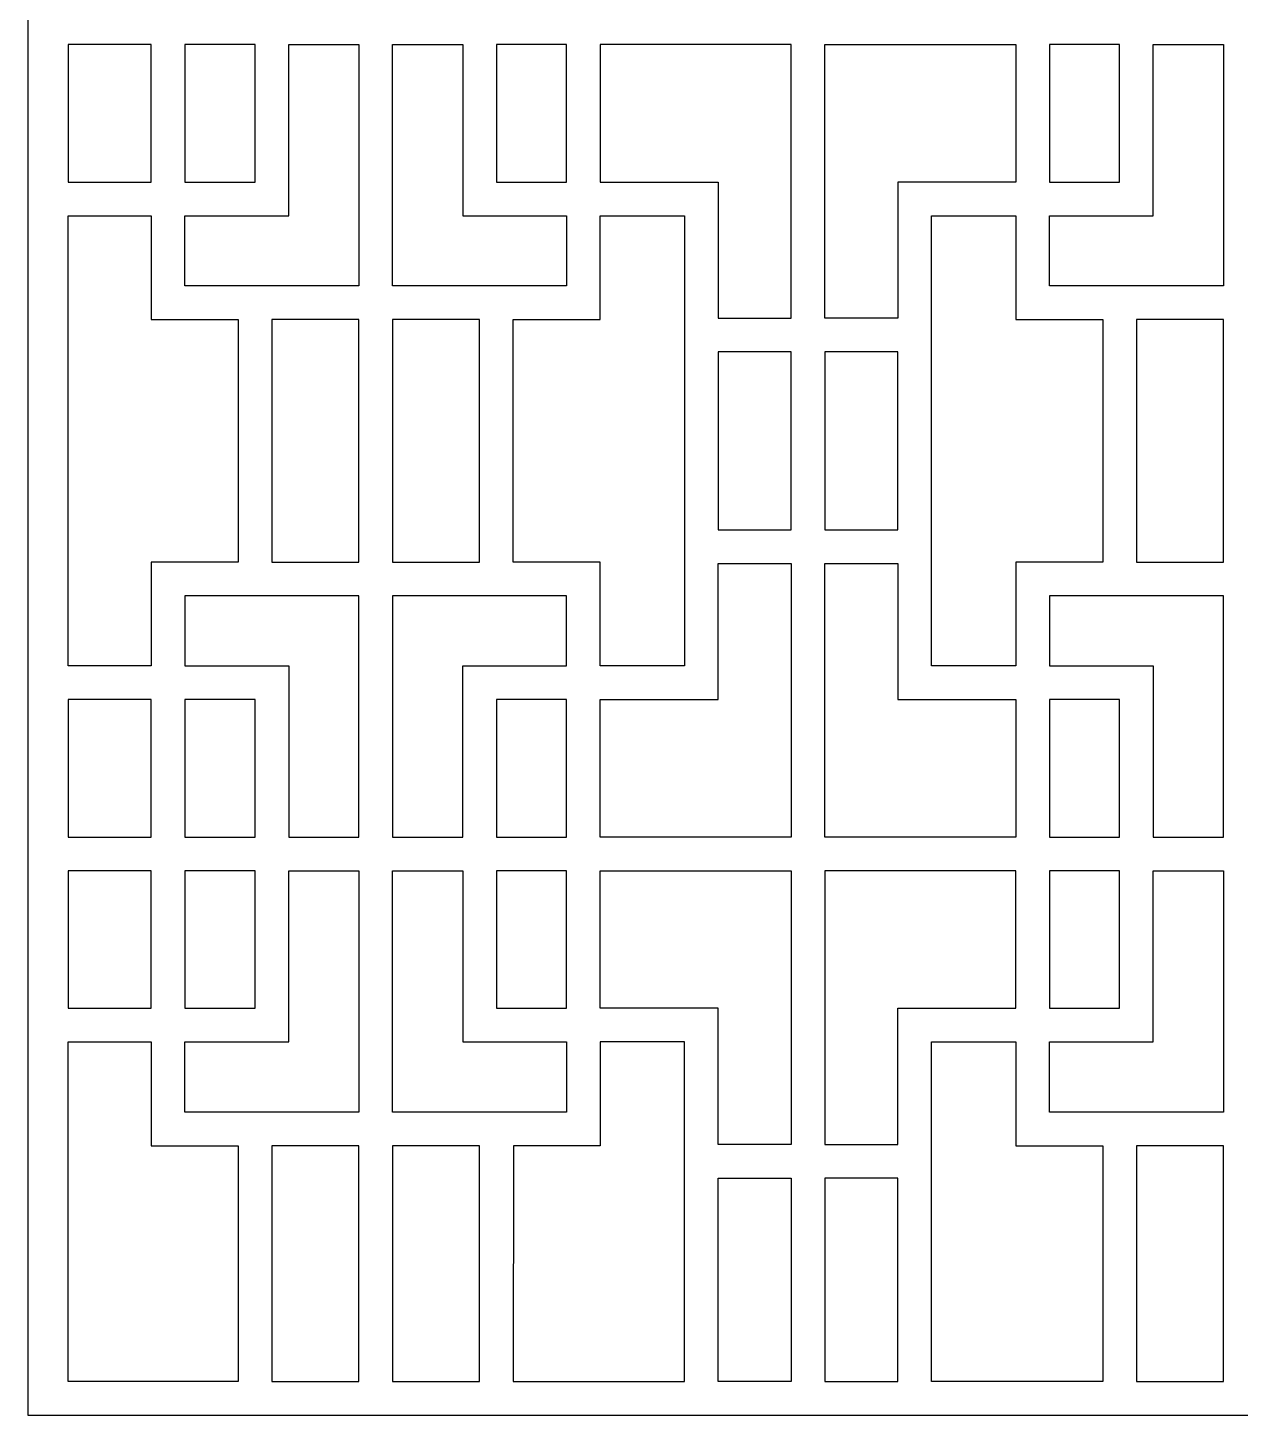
# Model space of a CAD drawing. Header units: centimetres. Extents: x -9.6 to 9.7, y 1 to 12.7.
# Drawn here: x -9.6 to -4.93, y 1.02 to 6.37 of the extents above; entities that cross this region are included whole.
import ezdxf

# ---------------------------------------------------------------- set-up
doc = ezdxf.new("R2010")
doc.units = ezdxf.units.CM
doc.header["$MEASUREMENT"] = 0
doc.layers.add('layer 1', color=7, linetype='Continuous')

msp = doc.modelspace()

# ---------------------------------------------------------------- linework, layer by layer
at = {"layer": 'layer 1', "color": 177}
msp.add_open_spline([(-9.60415, 1.01929), (-9.60415, 1.01929), (-9.60415, 1.01929), (-9.60415, 1.01929), (-9.60415, 1.01929), (-9.60415, 1.01929), (-9.60415, 12.70384), (-9.60415, 12.70384), (-9.60415, 12.70384), (-9.60415, 12.70384), (-0.25651, 12.70384), (-0.25651, 12.70384), (-0.25651, 12.70384), (-0.25651, 12.70384), (-0.25651, 1.01929), (-0.25651, 1.01929), (-0.25651, 1.01929), (-0.25651, 1.01929), (-9.60415, 1.01929), (-9.60415, 1.01929), (-9.60415, 1.01929), (-9.60415, 1.01929), (-9.60415, 1.01929), (-9.60415, 1.01929)], degree=3, knots=[0, 0, 0, 0, 0.1428571, 0.1428571, 0.1428571, 0.1428571, 0.2857143, 0.2857143, 0.2857143, 0.2857143, 0.4285714, 0.4285714, 0.4285714, 0.4285714, 0.5714286, 0.5714286, 0.5714286, 0.5714286, 0.7142857, 0.7142857, 0.7142857, 0.7142857, 1, 1, 1, 1], dxfattribs=at)
at = {"layer": 'layer 1', "color": 7}
for points, knots in [([(-9.44836, 6.3033), (-9.44836, 6.3033), (-9.12811, 6.3033), (-9.12811, 6.3033), (-9.12811, 6.3033), (-9.12811, 6.3033), (-9.12811, 5.77317), (-9.12811, 5.77317), (-9.12811, 5.77317), (-9.12811, 5.77317), (-9.44836, 5.77317), (-9.44836, 5.77317), (-9.44836, 5.77317), (-9.44836, 5.77317), (-9.44836, 6.3033), (-9.44836, 6.3033)], [0, 0, 0, 0, 0.2, 0.2, 0.2, 0.2, 0.4, 0.4, 0.4, 0.4, 0.6, 0.6, 0.6, 0.6, 1, 1, 1, 1]), ([(-8.99829, 6.3033), (-8.99829, 6.3033), (-8.72781, 6.3033), (-8.72781, 6.3033), (-8.72781, 6.3033), (-8.72781, 6.3033), (-8.72781, 5.77317), (-8.72781, 5.77317), (-8.72781, 5.77317), (-8.72781, 5.77317), (-8.99828, 5.77317), (-8.99828, 5.77317), (-8.99828, 5.77317), (-8.99828, 5.77317), (-8.99828, 6.3033), (-8.99828, 6.3033), (-8.99828, 6.3033), (-8.99828, 6.3033), (-8.99829, 6.3033), (-8.99829, 6.3033)], [0, 0, 0, 0, 0.1666667, 0.1666667, 0.1666667, 0.1666667, 0.3333333, 0.3333333, 0.3333333, 0.3333333, 0.5, 0.5, 0.5, 0.5, 0.6666667, 0.6666667, 0.6666667, 0.6666667, 1, 1, 1, 1]), ([(-8.59798, 5.64334), (-8.59798, 5.64334), (-8.99828, 5.64334), (-8.99828, 5.64334), (-8.99828, 5.64334), (-8.99828, 5.64334), (-8.99828, 5.37286), (-8.99828, 5.37286), (-8.99828, 5.37286), (-8.99828, 5.37286), (-8.3275, 5.37286), (-8.3275, 5.37286), (-8.3275, 5.37286), (-8.3275, 5.37286), (-8.3275, 6.3033), (-8.3275, 6.3033), (-8.3275, 6.3033), (-8.3275, 6.3033), (-8.59798, 6.3033), (-8.59798, 6.3033), (-8.59798, 6.3033), (-8.59798, 6.3033), (-8.59798, 5.64334), (-8.59798, 5.64334)], [0, 0, 0, 0, 0.1428571, 0.1428571, 0.1428571, 0.1428571, 0.2857143, 0.2857143, 0.2857143, 0.2857143, 0.4285714, 0.4285714, 0.4285714, 0.4285714, 0.5714286, 0.5714286, 0.5714286, 0.5714286, 0.7142857, 0.7142857, 0.7142857, 0.7142857, 1, 1, 1, 1]), ([(-7.5269, 5.64334), (-7.5269, 5.64334), (-7.9272, 5.64334), (-7.9272, 5.64334), (-7.9272, 5.64334), (-7.9272, 5.64334), (-7.9272, 6.3033), (-7.9272, 6.3033), (-7.9272, 6.3033), (-7.9272, 6.3033), (-8.19768, 6.3033), (-8.19768, 6.3033), (-8.19768, 6.3033), (-8.19768, 6.3033), (-8.19768, 5.37286), (-8.19768, 5.37286), (-8.19768, 5.37286), (-8.19768, 5.37286), (-7.5269, 5.37286), (-7.5269, 5.37286), (-7.5269, 5.37286), (-7.5269, 5.37286), (-7.5269, 5.64334), (-7.5269, 5.64334), (-7.5269, 5.64334), (-7.5269, 5.64334), (-7.5269, 5.64334), (-7.5269, 5.64334)], [0, 0, 0, 0, 0.125, 0.125, 0.125, 0.125, 0.25, 0.25, 0.25, 0.25, 0.375, 0.375, 0.375, 0.375, 0.5, 0.5, 0.5, 0.5, 0.625, 0.625, 0.625, 0.625, 0.75, 0.75, 0.75, 0.75, 1, 1, 1, 1]), ([(-7.79737, 6.3033), (-7.79737, 6.3033), (-7.5269, 6.3033), (-7.5269, 6.3033), (-7.5269, 6.3033), (-7.5269, 6.3033), (-7.5269, 5.77317), (-7.5269, 5.77317), (-7.5269, 5.77317), (-7.5269, 5.77317), (-7.79737, 5.77317), (-7.79737, 5.77317), (-7.79737, 5.77317), (-7.79737, 5.77317), (-7.79737, 6.3033), (-7.79737, 6.3033), (-7.79737, 6.3033), (-7.79737, 6.3033), (-7.79737, 6.3033), (-7.79737, 6.3033)], [0, 0, 0, 0, 0.1666667, 0.1666667, 0.1666667, 0.1666667, 0.3333333, 0.3333333, 0.3333333, 0.3333333, 0.5, 0.5, 0.5, 0.5, 0.6666667, 0.6666667, 0.6666667, 0.6666667, 1, 1, 1, 1]), ([(-6.66137, 5.24844), (-6.66137, 5.24844), (-6.94267, 5.24845), (-6.94267, 5.24845), (-6.94267, 5.24845), (-6.94267, 5.24845), (-6.94267, 5.77317), (-6.94267, 5.77317), (-6.94267, 5.77317), (-6.94267, 5.77317), (-7.39707, 5.77317), (-7.39707, 5.77317), (-7.39707, 5.77317), (-7.39707, 5.77317), (-7.39707, 6.3033), (-7.39707, 6.3033), (-7.39707, 6.3033), (-7.39707, 6.3033), (-6.66137, 6.3033), (-6.66137, 6.3033), (-6.66137, 6.3033), (-6.66137, 6.3033), (-6.66137, 5.24845), (-6.66137, 5.24845), (-6.66137, 5.24845), (-6.66137, 5.24845), (-6.66137, 5.24844), (-6.66137, 5.24844)], [0, 0, 0, 0, 0.125, 0.125, 0.125, 0.125, 0.25, 0.25, 0.25, 0.25, 0.375, 0.375, 0.375, 0.375, 0.5, 0.5, 0.5, 0.5, 0.625, 0.625, 0.625, 0.625, 0.75, 0.75, 0.75, 0.75, 1, 1, 1, 1]), ([(-6.53155, 6.3033), (-6.53155, 6.3033), (-6.53155, 5.24845), (-6.53155, 5.24845), (-6.53155, 5.24845), (-6.53155, 5.24845), (-6.25025, 5.24845), (-6.25025, 5.24845), (-6.25025, 5.24845), (-6.25025, 5.24845), (-6.25025, 5.77317), (-6.25025, 5.77317), (-6.25025, 5.77317), (-6.25025, 5.77317), (-5.79585, 5.77317), (-5.79585, 5.77317), (-5.79585, 5.77317), (-5.79585, 5.77317), (-5.79585, 6.3033), (-5.79585, 6.3033), (-5.79585, 6.3033), (-5.79585, 6.3033), (-6.53155, 6.3033), (-6.53155, 6.3033), (-6.53155, 6.3033), (-6.53155, 6.3033), (-6.53155, 6.3033), (-6.53155, 6.3033)], [0, 0, 0, 0, 0.125, 0.125, 0.125, 0.125, 0.25, 0.25, 0.25, 0.25, 0.375, 0.375, 0.375, 0.375, 0.5, 0.5, 0.5, 0.5, 0.625, 0.625, 0.625, 0.625, 0.75, 0.75, 0.75, 0.75, 1, 1, 1, 1]), ([(-5.66602, 6.3033), (-5.66602, 6.3033), (-5.39555, 6.3033), (-5.39555, 6.3033), (-5.39555, 6.3033), (-5.39555, 6.3033), (-5.39555, 5.77317), (-5.39555, 5.77317), (-5.39555, 5.77317), (-5.39555, 5.77317), (-5.66602, 5.77317), (-5.66602, 5.77317), (-5.66602, 5.77317), (-5.66602, 5.77317), (-5.66602, 6.3033), (-5.66602, 6.3033), (-5.66602, 6.3033), (-5.66602, 6.3033), (-5.66602, 6.3033), (-5.66602, 6.3033)], [0, 0, 0, 0, 0.1666667, 0.1666667, 0.1666667, 0.1666667, 0.3333333, 0.3333333, 0.3333333, 0.3333333, 0.5, 0.5, 0.5, 0.5, 0.6666667, 0.6666667, 0.6666667, 0.6666667, 1, 1, 1, 1]), ([(-5.26572, 5.64334), (-5.26572, 5.64334), (-5.66602, 5.64334), (-5.66602, 5.64334), (-5.66602, 5.64334), (-5.66602, 5.64334), (-5.66602, 5.37286), (-5.66602, 5.37286), (-5.66602, 5.37286), (-5.66602, 5.37286), (-4.99524, 5.37286), (-4.99524, 5.37286), (-4.99524, 5.37286), (-4.99524, 5.37286), (-4.99524, 6.3033), (-4.99524, 6.3033), (-4.99524, 6.3033), (-4.99524, 6.3033), (-5.26572, 6.3033), (-5.26572, 6.3033), (-5.26572, 6.3033), (-5.26572, 6.3033), (-5.26572, 5.64334), (-5.26572, 5.64334), (-5.26572, 5.64334), (-5.26572, 5.64334), (-5.26572, 5.64334), (-5.26572, 5.64334)], [0, 0, 0, 0, 0.125, 0.125, 0.125, 0.125, 0.25, 0.25, 0.25, 0.25, 0.375, 0.375, 0.375, 0.375, 0.5, 0.5, 0.5, 0.5, 0.625, 0.625, 0.625, 0.625, 0.75, 0.75, 0.75, 0.75, 1, 1, 1, 1]), ([(-9.12811, 5.64334), (-9.12811, 5.64334), (-9.44836, 5.64334), (-9.44836, 5.64334), (-9.44836, 5.64334), (-9.44836, 5.64334), (-9.44836, 3.90797), (-9.44836, 3.90797), (-9.44836, 3.90797), (-9.44836, 3.90797), (-9.12811, 3.90797), (-9.12811, 3.90797), (-9.12811, 3.90797), (-9.12811, 3.90797), (-9.12811, 4.30827), (-9.12811, 4.30827), (-9.12811, 4.30827), (-9.12811, 4.30827), (-8.79272, 4.30827), (-8.79272, 4.30827), (-8.79272, 4.30827), (-8.79272, 4.30827), (-8.79272, 5.24304), (-8.79272, 5.24304), (-8.79272, 5.24304), (-8.79272, 5.24304), (-9.12811, 5.24304), (-9.12811, 5.24304), (-9.12811, 5.24304), (-9.12811, 5.24304), (-9.12811, 5.64334), (-9.12811, 5.64334)], [0, 0, 0, 0, 0.1111111, 0.1111111, 0.1111111, 0.1111111, 0.2222222, 0.2222222, 0.2222222, 0.2222222, 0.3333333, 0.3333333, 0.3333333, 0.3333333, 0.4444444, 0.4444444, 0.4444444, 0.4444444, 0.5555556, 0.5555556, 0.5555556, 0.5555556, 0.6666667, 0.6666667, 0.6666667, 0.6666667, 0.7777778, 0.7777778, 0.7777778, 0.7777778, 1, 1, 1, 1]), ([(-7.39707, 5.24304), (-7.39707, 5.24304), (-7.73246, 5.24304), (-7.73246, 5.24304), (-7.73246, 5.24304), (-7.73246, 5.24304), (-7.73246, 4.30827), (-7.73246, 4.30827), (-7.73246, 4.30827), (-7.73246, 4.30827), (-7.39707, 4.30827), (-7.39707, 4.30827), (-7.39707, 4.30827), (-7.39707, 4.30827), (-7.39707, 3.90797), (-7.39707, 3.90797), (-7.39707, 3.90797), (-7.39707, 3.90797), (-7.0725, 3.90797), (-7.0725, 3.90797), (-7.0725, 3.90797), (-7.0725, 3.90797), (-7.0725, 5.64334), (-7.0725, 5.64334), (-7.0725, 5.64334), (-7.0725, 5.64334), (-7.39707, 5.64334), (-7.39707, 5.64334), (-7.39707, 5.64334), (-7.39707, 5.64334), (-7.39707, 5.24304), (-7.39707, 5.24304)], [0, 0, 0, 0, 0.1111111, 0.1111111, 0.1111111, 0.1111111, 0.2222222, 0.2222222, 0.2222222, 0.2222222, 0.3333333, 0.3333333, 0.3333333, 0.3333333, 0.4444444, 0.4444444, 0.4444444, 0.4444444, 0.5555556, 0.5555556, 0.5555556, 0.5555556, 0.6666667, 0.6666667, 0.6666667, 0.6666667, 0.7777778, 0.7777778, 0.7777778, 0.7777778, 1, 1, 1, 1]), ([(-6.12042, 5.64334), (-6.12042, 5.64334), (-6.12042, 3.90797), (-6.12042, 3.90797), (-6.12042, 3.90797), (-6.12042, 3.90797), (-5.79585, 3.90797), (-5.79585, 3.90797), (-5.79585, 3.90797), (-5.79585, 3.90797), (-5.79585, 4.30827), (-5.79585, 4.30827), (-5.79585, 4.30827), (-5.79585, 4.30827), (-5.46046, 4.30827), (-5.46046, 4.30827), (-5.46046, 4.30827), (-5.46046, 4.30827), (-5.46046, 5.24304), (-5.46046, 5.24304), (-5.46046, 5.24304), (-5.46046, 5.24304), (-5.79585, 5.24304), (-5.79585, 5.24304), (-5.79585, 5.24304), (-5.79585, 5.24304), (-5.79585, 5.64334), (-5.79585, 5.64334), (-5.79585, 5.64334), (-5.79585, 5.64334), (-6.12042, 5.64334), (-6.12042, 5.64334), (-6.12042, 5.64334), (-6.12042, 5.64334), (-6.12042, 5.64334), (-6.12042, 5.64334)], [0, 0, 0, 0, 0.1, 0.1, 0.1, 0.1, 0.2, 0.2, 0.2, 0.2, 0.3, 0.3, 0.3, 0.3, 0.4, 0.4, 0.4, 0.4, 0.5, 0.5, 0.5, 0.5, 0.6, 0.6, 0.6, 0.6, 0.7, 0.7, 0.7, 0.7, 0.8, 0.8, 0.8, 0.8, 1, 1, 1, 1]), ([(-8.66289, 5.24304), (-8.66289, 5.24304), (-8.3275, 5.24304), (-8.3275, 5.24304), (-8.3275, 5.24304), (-8.3275, 5.24304), (-8.3275, 4.30827), (-8.3275, 4.30827), (-8.3275, 4.30827), (-8.3275, 4.30827), (-8.66289, 4.30827), (-8.66289, 4.30827), (-8.66289, 4.30827), (-8.66289, 4.30827), (-8.66289, 5.24304), (-8.66289, 5.24304)], [0, 0, 0, 0, 0.2, 0.2, 0.2, 0.2, 0.4, 0.4, 0.4, 0.4, 0.6, 0.6, 0.6, 0.6, 1, 1, 1, 1]), ([(-8.19768, 5.24304), (-8.19768, 5.24304), (-7.86229, 5.24304), (-7.86229, 5.24304), (-7.86229, 5.24304), (-7.86229, 5.24304), (-7.86229, 4.30827), (-7.86229, 4.30827), (-7.86229, 4.30827), (-7.86229, 4.30827), (-8.19768, 4.30827), (-8.19768, 4.30827), (-8.19768, 4.30827), (-8.19768, 4.30827), (-8.19768, 5.24304), (-8.19768, 5.24304), (-8.19768, 5.24304), (-8.19768, 5.24304), (-8.19768, 5.24304), (-8.19768, 5.24304)], [0, 0, 0, 0, 0.1666667, 0.1666667, 0.1666667, 0.1666667, 0.3333333, 0.3333333, 0.3333333, 0.3333333, 0.5, 0.5, 0.5, 0.5, 0.6666667, 0.6666667, 0.6666667, 0.6666667, 1, 1, 1, 1]), ([(-5.33063, 5.24304), (-5.33063, 5.24304), (-4.99524, 5.24304), (-4.99524, 5.24304), (-4.99524, 5.24304), (-4.99524, 5.24304), (-4.99524, 4.30827), (-4.99524, 4.30827), (-4.99524, 4.30827), (-4.99524, 4.30827), (-5.33063, 4.30827), (-5.33063, 4.30827), (-5.33063, 4.30827), (-5.33063, 4.30827), (-5.33063, 5.24304), (-5.33063, 5.24304), (-5.33063, 5.24304), (-5.33063, 5.24304), (-5.33063, 5.24304), (-5.33063, 5.24304)], [0, 0, 0, 0, 0.1666667, 0.1666667, 0.1666667, 0.1666667, 0.3333333, 0.3333333, 0.3333333, 0.3333333, 0.5, 0.5, 0.5, 0.5, 0.6666667, 0.6666667, 0.6666667, 0.6666667, 1, 1, 1, 1]), ([(-6.94267, 5.11862), (-6.94267, 5.11862), (-6.66137, 5.11862), (-6.66137, 5.11862), (-6.66137, 5.11862), (-6.66137, 5.11862), (-6.66137, 4.43269), (-6.66137, 4.43269), (-6.66137, 4.43269), (-6.66137, 4.43269), (-6.94267, 4.43269), (-6.94267, 4.43269), (-6.94267, 4.43269), (-6.94267, 4.43269), (-6.94267, 5.11862), (-6.94267, 5.11862)], [0, 0, 0, 0, 0.2, 0.2, 0.2, 0.2, 0.4, 0.4, 0.4, 0.4, 0.6, 0.6, 0.6, 0.6, 1, 1, 1, 1]), ([(-6.53155, 5.11862), (-6.53155, 5.11862), (-6.25025, 5.11862), (-6.25025, 5.11862), (-6.25025, 5.11862), (-6.25025, 5.11862), (-6.25025, 4.43269), (-6.25025, 4.43269), (-6.25025, 4.43269), (-6.25025, 4.43269), (-6.53155, 4.43269), (-6.53155, 4.43269), (-6.53155, 4.43269), (-6.53155, 4.43269), (-6.53155, 5.11862), (-6.53155, 5.11862), (-6.53155, 5.11862), (-6.53155, 5.11862), (-6.53155, 5.11862), (-6.53155, 5.11862)], [0, 0, 0, 0, 0.1666667, 0.1666667, 0.1666667, 0.1666667, 0.3333333, 0.3333333, 0.3333333, 0.3333333, 0.5, 0.5, 0.5, 0.5, 0.6666667, 0.6666667, 0.6666667, 0.6666667, 1, 1, 1, 1]), ([(-7.39707, 3.24801), (-7.39707, 3.24801), (-6.66137, 3.24801), (-6.66137, 3.24801), (-6.66137, 3.24801), (-6.66137, 3.24801), (-6.66137, 4.30286), (-6.66137, 4.30286), (-6.66137, 4.30286), (-6.66137, 4.30286), (-6.94267, 4.30286), (-6.94267, 4.30286), (-6.94267, 4.30286), (-6.94267, 4.30286), (-6.94267, 3.77814), (-6.94267, 3.77814), (-6.94267, 3.77814), (-6.94267, 3.77814), (-7.39707, 3.77814), (-7.39707, 3.77814), (-7.39707, 3.77814), (-7.39707, 3.77814), (-7.39707, 3.24801), (-7.39707, 3.24801)], [0, 0, 0, 0, 0.1428571, 0.1428571, 0.1428571, 0.1428571, 0.2857143, 0.2857143, 0.2857143, 0.2857143, 0.4285714, 0.4285714, 0.4285714, 0.4285714, 0.5714286, 0.5714286, 0.5714286, 0.5714286, 0.7142857, 0.7142857, 0.7142857, 0.7142857, 1, 1, 1, 1]), ([(-6.53155, 4.30286), (-6.53155, 4.30286), (-6.53155, 3.24801), (-6.53155, 3.24801), (-6.53155, 3.24801), (-6.53155, 3.24801), (-5.79585, 3.24801), (-5.79585, 3.24801), (-5.79585, 3.24801), (-5.79585, 3.24801), (-5.79585, 3.77814), (-5.79585, 3.77814), (-5.79585, 3.77814), (-5.79585, 3.77814), (-6.25025, 3.77814), (-6.25025, 3.77814), (-6.25025, 3.77814), (-6.25025, 3.77814), (-6.25025, 4.30286), (-6.25025, 4.30286), (-6.25025, 4.30286), (-6.25025, 4.30286), (-6.53155, 4.30286), (-6.53155, 4.30286), (-6.53155, 4.30286), (-6.53155, 4.30286), (-6.53155, 4.30286), (-6.53155, 4.30286)], [0, 0, 0, 0, 0.125, 0.125, 0.125, 0.125, 0.25, 0.25, 0.25, 0.25, 0.375, 0.375, 0.375, 0.375, 0.5, 0.5, 0.5, 0.5, 0.625, 0.625, 0.625, 0.625, 0.75, 0.75, 0.75, 0.75, 1, 1, 1, 1]), ([(-8.59798, 3.90797), (-8.59798, 3.90797), (-8.99828, 3.90797), (-8.99828, 3.90797), (-8.99828, 3.90797), (-8.99828, 3.90797), (-8.99828, 4.17844), (-8.99828, 4.17844), (-8.99828, 4.17844), (-8.99828, 4.17844), (-8.3275, 4.17844), (-8.3275, 4.17844), (-8.3275, 4.17844), (-8.3275, 4.17844), (-8.3275, 3.24801), (-8.3275, 3.24801), (-8.3275, 3.24801), (-8.3275, 3.24801), (-8.59798, 3.24801), (-8.59798, 3.24801), (-8.59798, 3.24801), (-8.59798, 3.24801), (-8.59798, 3.90797), (-8.59798, 3.90797)], [0, 0, 0, 0, 0.1428571, 0.1428571, 0.1428571, 0.1428571, 0.2857143, 0.2857143, 0.2857143, 0.2857143, 0.4285714, 0.4285714, 0.4285714, 0.4285714, 0.5714286, 0.5714286, 0.5714286, 0.5714286, 0.7142857, 0.7142857, 0.7142857, 0.7142857, 1, 1, 1, 1]), ([(-7.5269, 3.90797), (-7.5269, 3.90797), (-7.9272, 3.90797), (-7.9272, 3.90797), (-7.9272, 3.90797), (-7.9272, 3.90797), (-7.9272, 3.24801), (-7.9272, 3.24801), (-7.9272, 3.24801), (-7.9272, 3.24801), (-8.19768, 3.24801), (-8.19768, 3.24801), (-8.19768, 3.24801), (-8.19768, 3.24801), (-8.19768, 4.17844), (-8.19768, 4.17844), (-8.19768, 4.17844), (-8.19768, 4.17844), (-7.5269, 4.17844), (-7.5269, 4.17844), (-7.5269, 4.17844), (-7.5269, 4.17844), (-7.5269, 3.90797), (-7.5269, 3.90797), (-7.5269, 3.90797), (-7.5269, 3.90797), (-7.5269, 3.90797), (-7.5269, 3.90797)], [0, 0, 0, 0, 0.125, 0.125, 0.125, 0.125, 0.25, 0.25, 0.25, 0.25, 0.375, 0.375, 0.375, 0.375, 0.5, 0.5, 0.5, 0.5, 0.625, 0.625, 0.625, 0.625, 0.75, 0.75, 0.75, 0.75, 1, 1, 1, 1]), ([(-5.26572, 3.90797), (-5.26572, 3.90797), (-5.66602, 3.90797), (-5.66602, 3.90797), (-5.66602, 3.90797), (-5.66602, 3.90797), (-5.66602, 4.17844), (-5.66602, 4.17844), (-5.66602, 4.17844), (-5.66602, 4.17844), (-4.99524, 4.17844), (-4.99524, 4.17844), (-4.99524, 4.17844), (-4.99524, 4.17844), (-4.99524, 3.24801), (-4.99524, 3.24801), (-4.99524, 3.24801), (-4.99524, 3.24801), (-5.26572, 3.24801), (-5.26572, 3.24801), (-5.26572, 3.24801), (-5.26572, 3.24801), (-5.26572, 3.90797), (-5.26572, 3.90797), (-5.26572, 3.90797), (-5.26572, 3.90797), (-5.26572, 3.90797), (-5.26572, 3.90797)], [0, 0, 0, 0, 0.125, 0.125, 0.125, 0.125, 0.25, 0.25, 0.25, 0.25, 0.375, 0.375, 0.375, 0.375, 0.5, 0.5, 0.5, 0.5, 0.625, 0.625, 0.625, 0.625, 0.75, 0.75, 0.75, 0.75, 1, 1, 1, 1]), ([(-9.44836, 3.77814), (-9.44836, 3.77814), (-9.12811, 3.77814), (-9.12811, 3.77814), (-9.12811, 3.77814), (-9.12811, 3.77814), (-9.12811, 3.24801), (-9.12811, 3.24801), (-9.12811, 3.24801), (-9.12811, 3.24801), (-9.44836, 3.24801), (-9.44836, 3.24801), (-9.44836, 3.24801), (-9.44836, 3.24801), (-9.44836, 3.77814), (-9.44836, 3.77814), (-9.44836, 3.77814), (-9.44836, 3.77814), (-9.44836, 3.77814), (-9.44836, 3.77814)], [0, 0, 0, 0, 0.1666667, 0.1666667, 0.1666667, 0.1666667, 0.3333333, 0.3333333, 0.3333333, 0.3333333, 0.5, 0.5, 0.5, 0.5, 0.6666667, 0.6666667, 0.6666667, 0.6666667, 1, 1, 1, 1]), ([(-8.99829, 3.77814), (-8.99829, 3.77814), (-8.72781, 3.77814), (-8.72781, 3.77814), (-8.72781, 3.77814), (-8.72781, 3.77814), (-8.72781, 3.24801), (-8.72781, 3.24801), (-8.72781, 3.24801), (-8.72781, 3.24801), (-8.99828, 3.24801), (-8.99828, 3.24801), (-8.99828, 3.24801), (-8.99828, 3.24801), (-8.99828, 3.77814), (-8.99828, 3.77814), (-8.99828, 3.77814), (-8.99828, 3.77814), (-8.99829, 3.77814), (-8.99829, 3.77814)], [0, 0, 0, 0, 0.1666667, 0.1666667, 0.1666667, 0.1666667, 0.3333333, 0.3333333, 0.3333333, 0.3333333, 0.5, 0.5, 0.5, 0.5, 0.6666667, 0.6666667, 0.6666667, 0.6666667, 1, 1, 1, 1]), ([(-7.79737, 3.77814), (-7.79737, 3.77814), (-7.5269, 3.77814), (-7.5269, 3.77814), (-7.5269, 3.77814), (-7.5269, 3.77814), (-7.5269, 3.24801), (-7.5269, 3.24801), (-7.5269, 3.24801), (-7.5269, 3.24801), (-7.79737, 3.24801), (-7.79737, 3.24801), (-7.79737, 3.24801), (-7.79737, 3.24801), (-7.79737, 3.77814), (-7.79737, 3.77814), (-7.79737, 3.77814), (-7.79737, 3.77814), (-7.79737, 3.77814), (-7.79737, 3.77814)], [0, 0, 0, 0, 0.1666667, 0.1666667, 0.1666667, 0.1666667, 0.3333333, 0.3333333, 0.3333333, 0.3333333, 0.5, 0.5, 0.5, 0.5, 0.6666667, 0.6666667, 0.6666667, 0.6666667, 1, 1, 1, 1]), ([(-5.66602, 3.77814), (-5.66602, 3.77814), (-5.39555, 3.77814), (-5.39555, 3.77814), (-5.39555, 3.77814), (-5.39555, 3.77814), (-5.39555, 3.24801), (-5.39555, 3.24801), (-5.39555, 3.24801), (-5.39555, 3.24801), (-5.66602, 3.24801), (-5.66602, 3.24801), (-5.66602, 3.24801), (-5.66602, 3.24801), (-5.66602, 3.77814), (-5.66602, 3.77814), (-5.66602, 3.77814), (-5.66602, 3.77814), (-5.66602, 3.77814), (-5.66602, 3.77814)], [0, 0, 0, 0, 0.1666667, 0.1666667, 0.1666667, 0.1666667, 0.3333333, 0.3333333, 0.3333333, 0.3333333, 0.5, 0.5, 0.5, 0.5, 0.6666667, 0.6666667, 0.6666667, 0.6666667, 1, 1, 1, 1]), ([(-9.44836, 3.11818), (-9.44836, 3.11818), (-9.12811, 3.11818), (-9.12811, 3.11818), (-9.12811, 3.11818), (-9.12811, 3.11818), (-9.12811, 2.58805), (-9.12811, 2.58805), (-9.12811, 2.58805), (-9.12811, 2.58805), (-9.44836, 2.58805), (-9.44836, 2.58805), (-9.44836, 2.58805), (-9.44836, 2.58805), (-9.44836, 3.11818), (-9.44836, 3.11818), (-9.44836, 3.11818), (-9.44836, 3.11818), (-9.44836, 3.11818), (-9.44836, 3.11818)], [0, 0, 0, 0, 0.1666667, 0.1666667, 0.1666667, 0.1666667, 0.3333333, 0.3333333, 0.3333333, 0.3333333, 0.5, 0.5, 0.5, 0.5, 0.6666667, 0.6666667, 0.6666667, 0.6666667, 1, 1, 1, 1]), ([(-8.99829, 3.11818), (-8.99829, 3.11818), (-8.72781, 3.11818), (-8.72781, 3.11818), (-8.72781, 3.11818), (-8.72781, 3.11818), (-8.72781, 2.58805), (-8.72781, 2.58805), (-8.72781, 2.58805), (-8.72781, 2.58805), (-8.99828, 2.58805), (-8.99828, 2.58805), (-8.99828, 2.58805), (-8.99828, 2.58805), (-8.99828, 3.11818), (-8.99828, 3.11818), (-8.99828, 3.11818), (-8.99828, 3.11818), (-8.99829, 3.11818), (-8.99829, 3.11818)], [0, 0, 0, 0, 0.1666667, 0.1666667, 0.1666667, 0.1666667, 0.3333333, 0.3333333, 0.3333333, 0.3333333, 0.5, 0.5, 0.5, 0.5, 0.6666667, 0.6666667, 0.6666667, 0.6666667, 1, 1, 1, 1]), ([(-8.59798, 2.45822), (-8.59798, 2.45822), (-8.99828, 2.45822), (-8.99828, 2.45822), (-8.99828, 2.45822), (-8.99828, 2.45822), (-8.99828, 2.18774), (-8.99828, 2.18774), (-8.99828, 2.18774), (-8.99828, 2.18774), (-8.3275, 2.18774), (-8.3275, 2.18774), (-8.3275, 2.18774), (-8.3275, 2.18774), (-8.3275, 3.11818), (-8.3275, 3.11818), (-8.3275, 3.11818), (-8.3275, 3.11818), (-8.59798, 3.11818), (-8.59798, 3.11818), (-8.59798, 3.11818), (-8.59798, 3.11818), (-8.59798, 2.45822), (-8.59798, 2.45822), (-8.59798, 2.45822), (-8.59798, 2.45822), (-8.59798, 2.45822), (-8.59798, 2.45822)], [0, 0, 0, 0, 0.125, 0.125, 0.125, 0.125, 0.25, 0.25, 0.25, 0.25, 0.375, 0.375, 0.375, 0.375, 0.5, 0.5, 0.5, 0.5, 0.625, 0.625, 0.625, 0.625, 0.75, 0.75, 0.75, 0.75, 1, 1, 1, 1]), ([(-7.5269, 2.45822), (-7.5269, 2.45822), (-7.9272, 2.45822), (-7.9272, 2.45822), (-7.9272, 2.45822), (-7.9272, 2.45822), (-7.9272, 3.11818), (-7.9272, 3.11818), (-7.9272, 3.11818), (-7.9272, 3.11818), (-8.19768, 3.11818), (-8.19768, 3.11818), (-8.19768, 3.11818), (-8.19768, 3.11818), (-8.19768, 2.18774), (-8.19768, 2.18774), (-8.19768, 2.18774), (-8.19768, 2.18774), (-7.5269, 2.18774), (-7.5269, 2.18774), (-7.5269, 2.18774), (-7.5269, 2.18774), (-7.5269, 2.45822), (-7.5269, 2.45822), (-7.5269, 2.45822), (-7.5269, 2.45822), (-7.5269, 2.45822), (-7.5269, 2.45822)], [0, 0, 0, 0, 0.125, 0.125, 0.125, 0.125, 0.25, 0.25, 0.25, 0.25, 0.375, 0.375, 0.375, 0.375, 0.5, 0.5, 0.5, 0.5, 0.625, 0.625, 0.625, 0.625, 0.75, 0.75, 0.75, 0.75, 1, 1, 1, 1]), ([(-7.79737, 3.11818), (-7.79737, 3.11818), (-7.5269, 3.11818), (-7.5269, 3.11818), (-7.5269, 3.11818), (-7.5269, 3.11818), (-7.5269, 2.58805), (-7.5269, 2.58805), (-7.5269, 2.58805), (-7.5269, 2.58805), (-7.79737, 2.58805), (-7.79737, 2.58805), (-7.79737, 2.58805), (-7.79737, 2.58805), (-7.79737, 3.11818), (-7.79737, 3.11818), (-7.79737, 3.11818), (-7.79737, 3.11818), (-7.79737, 3.11818), (-7.79737, 3.11818)], [0, 0, 0, 0, 0.1666667, 0.1666667, 0.1666667, 0.1666667, 0.3333333, 0.3333333, 0.3333333, 0.3333333, 0.5, 0.5, 0.5, 0.5, 0.6666667, 0.6666667, 0.6666667, 0.6666667, 1, 1, 1, 1]), ([(-6.94267, 2.06332), (-6.94267, 2.06332), (-6.66137, 2.06332), (-6.66137, 2.06332), (-6.66137, 2.06332), (-6.66137, 2.06332), (-6.66137, 3.11818), (-6.66137, 3.11818), (-6.66137, 3.11818), (-6.66137, 3.11818), (-7.39707, 3.11818), (-7.39707, 3.11818), (-7.39707, 3.11818), (-7.39707, 3.11818), (-7.39707, 2.58805), (-7.39707, 2.58805), (-7.39707, 2.58805), (-7.39707, 2.58805), (-6.94267, 2.58805), (-6.94267, 2.58805), (-6.94267, 2.58805), (-6.94267, 2.58805), (-6.94267, 2.06332), (-6.94267, 2.06332), (-6.94267, 2.06332), (-6.94267, 2.06332), (-6.94267, 2.06332), (-6.94267, 2.06332)], [0, 0, 0, 0, 0.125, 0.125, 0.125, 0.125, 0.25, 0.25, 0.25, 0.25, 0.375, 0.375, 0.375, 0.375, 0.5, 0.5, 0.5, 0.5, 0.625, 0.625, 0.625, 0.625, 0.75, 0.75, 0.75, 0.75, 1, 1, 1, 1]), ([(-6.25025, 2.06332), (-6.25025, 2.06332), (-6.53155, 2.06332), (-6.53155, 2.06332), (-6.53155, 2.06332), (-6.53155, 2.06332), (-6.53155, 3.11818), (-6.53155, 3.11818), (-6.53155, 3.11818), (-6.53155, 3.11818), (-5.79585, 3.11818), (-5.79585, 3.11818), (-5.79585, 3.11818), (-5.79585, 3.11818), (-5.79585, 2.58805), (-5.79585, 2.58805), (-5.79585, 2.58805), (-5.79585, 2.58805), (-6.25025, 2.58805), (-6.25025, 2.58805), (-6.25025, 2.58805), (-6.25025, 2.58805), (-6.25025, 2.06332), (-6.25025, 2.06332), (-6.25025, 2.06332), (-6.25025, 2.06332), (-6.25025, 2.06332), (-6.25025, 2.06332)], [0, 0, 0, 0, 0.125, 0.125, 0.125, 0.125, 0.25, 0.25, 0.25, 0.25, 0.375, 0.375, 0.375, 0.375, 0.5, 0.5, 0.5, 0.5, 0.625, 0.625, 0.625, 0.625, 0.75, 0.75, 0.75, 0.75, 1, 1, 1, 1]), ([(-5.66602, 3.11818), (-5.66602, 3.11818), (-5.39555, 3.11818), (-5.39555, 3.11818), (-5.39555, 3.11818), (-5.39555, 3.11818), (-5.39555, 2.58805), (-5.39555, 2.58805), (-5.39555, 2.58805), (-5.39555, 2.58805), (-5.66602, 2.58805), (-5.66602, 2.58805), (-5.66602, 2.58805), (-5.66602, 2.58805), (-5.66602, 3.11818), (-5.66602, 3.11818), (-5.66602, 3.11818), (-5.66602, 3.11818), (-5.66602, 3.11818), (-5.66602, 3.11818)], [0, 0, 0, 0, 0.1666667, 0.1666667, 0.1666667, 0.1666667, 0.3333333, 0.3333333, 0.3333333, 0.3333333, 0.5, 0.5, 0.5, 0.5, 0.6666667, 0.6666667, 0.6666667, 0.6666667, 1, 1, 1, 1]), ([(-5.26572, 2.45822), (-5.26572, 2.45822), (-5.66602, 2.45822), (-5.66602, 2.45822), (-5.66602, 2.45822), (-5.66602, 2.45822), (-5.66602, 2.18774), (-5.66602, 2.18774), (-5.66602, 2.18774), (-5.66602, 2.18774), (-4.99524, 2.18774), (-4.99524, 2.18774), (-4.99524, 2.18774), (-4.99524, 2.18774), (-4.99524, 3.11818), (-4.99524, 3.11818), (-4.99524, 3.11818), (-4.99524, 3.11818), (-5.26572, 3.11818), (-5.26572, 3.11818), (-5.26572, 3.11818), (-5.26572, 3.11818), (-5.26572, 2.45822), (-5.26572, 2.45822), (-5.26572, 2.45822), (-5.26572, 2.45822), (-5.26572, 2.45822), (-5.26572, 2.45822)], [0, 0, 0, 0, 0.125, 0.125, 0.125, 0.125, 0.25, 0.25, 0.25, 0.25, 0.375, 0.375, 0.375, 0.375, 0.5, 0.5, 0.5, 0.5, 0.625, 0.625, 0.625, 0.625, 0.75, 0.75, 0.75, 0.75, 1, 1, 1, 1]), ([(-9.12811, 2.45822), (-9.12811, 2.45822), (-9.44836, 2.45822), (-9.44836, 2.45822), (-9.44836, 2.45822), (-9.44836, 2.45822), (-9.44836, 1.14911), (-9.44836, 1.14911), (-9.44836, 1.14911), (-9.44836, 1.14911), (-8.79272, 1.14911), (-8.79272, 1.14911), (-8.79272, 1.14911), (-8.79272, 1.14911), (-8.79272, 2.05791), (-8.79272, 2.05791), (-8.79272, 2.05791), (-8.79272, 2.05791), (-9.12811, 2.05791), (-9.12811, 2.05791), (-9.12811, 2.05791), (-9.12811, 2.05791), (-9.12811, 2.45822), (-9.12811, 2.45822), (-9.12811, 2.45822), (-9.12811, 2.45822), (-9.12811, 2.45822), (-9.12811, 2.45822)], [0, 0, 0, 0, 0.125, 0.125, 0.125, 0.125, 0.25, 0.25, 0.25, 0.25, 0.375, 0.375, 0.375, 0.375, 0.5, 0.5, 0.5, 0.5, 0.625, 0.625, 0.625, 0.625, 0.75, 0.75, 0.75, 0.75, 1, 1, 1, 1]), ([(-7.73233, 2.05791), (-7.73233, 2.05791), (-7.39707, 2.05791), (-7.39707, 2.05791), (-7.39707, 2.05791), (-7.39707, 2.05791), (-7.39707, 2.45822), (-7.39707, 2.45822), (-7.39707, 2.45822), (-7.39707, 2.45822), (-7.0725, 2.45822), (-7.0725, 2.45822), (-7.0725, 2.45822), (-7.0725, 2.45822), (-7.0725, 1.14911), (-7.0725, 1.14911), (-7.0725, 1.14911), (-7.0725, 1.14911), (-7.73246, 1.14911), (-7.73246, 1.14911), (-7.73246, 1.14911), (-7.73246, 1.14911), (-7.73233, 2.05791), (-7.73233, 2.05791), (-7.73233, 2.05791), (-7.73233, 2.05791), (-7.73233, 2.05791), (-7.73233, 2.05791)], [0, 0, 0, 0, 0.125, 0.125, 0.125, 0.125, 0.25, 0.25, 0.25, 0.25, 0.375, 0.375, 0.375, 0.375, 0.5, 0.5, 0.5, 0.5, 0.625, 0.625, 0.625, 0.625, 0.75, 0.75, 0.75, 0.75, 1, 1, 1, 1]), ([(-6.12042, 2.45822), (-6.12042, 2.45822), (-6.12042, 1.14911), (-6.12042, 1.14911), (-6.12042, 1.14911), (-6.12042, 1.14911), (-5.46046, 1.14911), (-5.46046, 1.14911), (-5.46046, 1.14911), (-5.46046, 1.14911), (-5.46046, 2.05791), (-5.46046, 2.05791), (-5.46046, 2.05791), (-5.46046, 2.05791), (-5.79585, 2.05791), (-5.79585, 2.05791), (-5.79585, 2.05791), (-5.79585, 2.05791), (-5.79585, 2.45822), (-5.79585, 2.45822), (-5.79585, 2.45822), (-5.79585, 2.45822), (-6.12042, 2.45822), (-6.12042, 2.45822), (-6.12042, 2.45822), (-6.12042, 2.45822), (-6.12042, 2.45822), (-6.12042, 2.45822)], [0, 0, 0, 0, 0.125, 0.125, 0.125, 0.125, 0.25, 0.25, 0.25, 0.25, 0.375, 0.375, 0.375, 0.375, 0.5, 0.5, 0.5, 0.5, 0.625, 0.625, 0.625, 0.625, 0.75, 0.75, 0.75, 0.75, 1, 1, 1, 1]), ([(-8.66289, 2.05791), (-8.66289, 2.05791), (-8.3275, 2.05791), (-8.3275, 2.05791), (-8.3275, 2.05791), (-8.3275, 2.05791), (-8.3275, 1.14911), (-8.3275, 1.14911), (-8.3275, 1.14911), (-8.3275, 1.14911), (-8.66289, 1.14911), (-8.66289, 1.14911), (-8.66289, 1.14911), (-8.66289, 1.14911), (-8.66289, 2.05791), (-8.66289, 2.05791), (-8.66289, 2.05791), (-8.66289, 2.05791), (-8.66289, 2.05791), (-8.66289, 2.05791)], [0, 0, 0, 0, 0.1666667, 0.1666667, 0.1666667, 0.1666667, 0.3333333, 0.3333333, 0.3333333, 0.3333333, 0.5, 0.5, 0.5, 0.5, 0.6666667, 0.6666667, 0.6666667, 0.6666667, 1, 1, 1, 1]), ([(-7.86229, 2.05791), (-7.86229, 2.05791), (-7.86229, 1.14911), (-7.86229, 1.14911), (-7.86229, 1.14911), (-7.86229, 1.14911), (-8.19768, 1.14911), (-8.19768, 1.14911), (-8.19768, 1.14911), (-8.19768, 1.14911), (-8.19768, 2.05791), (-8.19768, 2.05791), (-8.19768, 2.05791), (-8.19768, 2.05791), (-7.86229, 2.05791), (-7.86229, 2.05791), (-7.86229, 2.05791), (-7.86229, 2.05791), (-7.86229, 2.05791), (-7.86229, 2.05791)], [0, 0, 0, 0, 0.1666667, 0.1666667, 0.1666667, 0.1666667, 0.3333333, 0.3333333, 0.3333333, 0.3333333, 0.5, 0.5, 0.5, 0.5, 0.6666667, 0.6666667, 0.6666667, 0.6666667, 1, 1, 1, 1]), ([(-5.33063, 2.05791), (-5.33063, 2.05791), (-4.99524, 2.05791), (-4.99524, 2.05791), (-4.99524, 2.05791), (-4.99524, 2.05791), (-4.99524, 1.14911), (-4.99524, 1.14911), (-4.99524, 1.14911), (-4.99524, 1.14911), (-5.33063, 1.14911), (-5.33063, 1.14911), (-5.33063, 1.14911), (-5.33063, 1.14911), (-5.33063, 2.05791), (-5.33063, 2.05791), (-5.33063, 2.05791), (-5.33063, 2.05791), (-5.33063, 2.05791), (-5.33063, 2.05791)], [0, 0, 0, 0, 0.1666667, 0.1666667, 0.1666667, 0.1666667, 0.3333333, 0.3333333, 0.3333333, 0.3333333, 0.5, 0.5, 0.5, 0.5, 0.6666667, 0.6666667, 0.6666667, 0.6666667, 1, 1, 1, 1]), ([(-6.94267, 1.14911), (-6.94267, 1.14911), (-6.66137, 1.14911), (-6.66137, 1.14911), (-6.66137, 1.14911), (-6.66137, 1.14911), (-6.66137, 1.93349), (-6.66137, 1.93349), (-6.66137, 1.93349), (-6.66137, 1.93349), (-6.94267, 1.93349), (-6.94267, 1.93349), (-6.94267, 1.93349), (-6.94267, 1.93349), (-6.94267, 1.14911), (-6.94267, 1.14911), (-6.94267, 1.14911), (-6.94267, 1.14911), (-6.94267, 1.14911), (-6.94267, 1.14911)], [0, 0, 0, 0, 0.1666667, 0.1666667, 0.1666667, 0.1666667, 0.3333333, 0.3333333, 0.3333333, 0.3333333, 0.5, 0.5, 0.5, 0.5, 0.6666667, 0.6666667, 0.6666667, 0.6666667, 1, 1, 1, 1]), ([(-6.53155, 1.93349), (-6.53155, 1.93349), (-6.25025, 1.93349), (-6.25025, 1.93349), (-6.25025, 1.93349), (-6.25025, 1.93349), (-6.25025, 1.14911), (-6.25025, 1.14911), (-6.25025, 1.14911), (-6.25025, 1.14911), (-6.53155, 1.14911), (-6.53155, 1.14911), (-6.53155, 1.14911), (-6.53155, 1.14911), (-6.53155, 1.93349), (-6.53155, 1.93349), (-6.53155, 1.93349), (-6.53155, 1.93349), (-6.53155, 1.93349), (-6.53155, 1.93349)], [0, 0, 0, 0, 0.1666667, 0.1666667, 0.1666667, 0.1666667, 0.3333333, 0.3333333, 0.3333333, 0.3333333, 0.5, 0.5, 0.5, 0.5, 0.6666667, 0.6666667, 0.6666667, 0.6666667, 1, 1, 1, 1])]:
    msp.add_open_spline(points, degree=3, knots=knots, dxfattribs=at)

doc.saveas('drawing.dxf')
